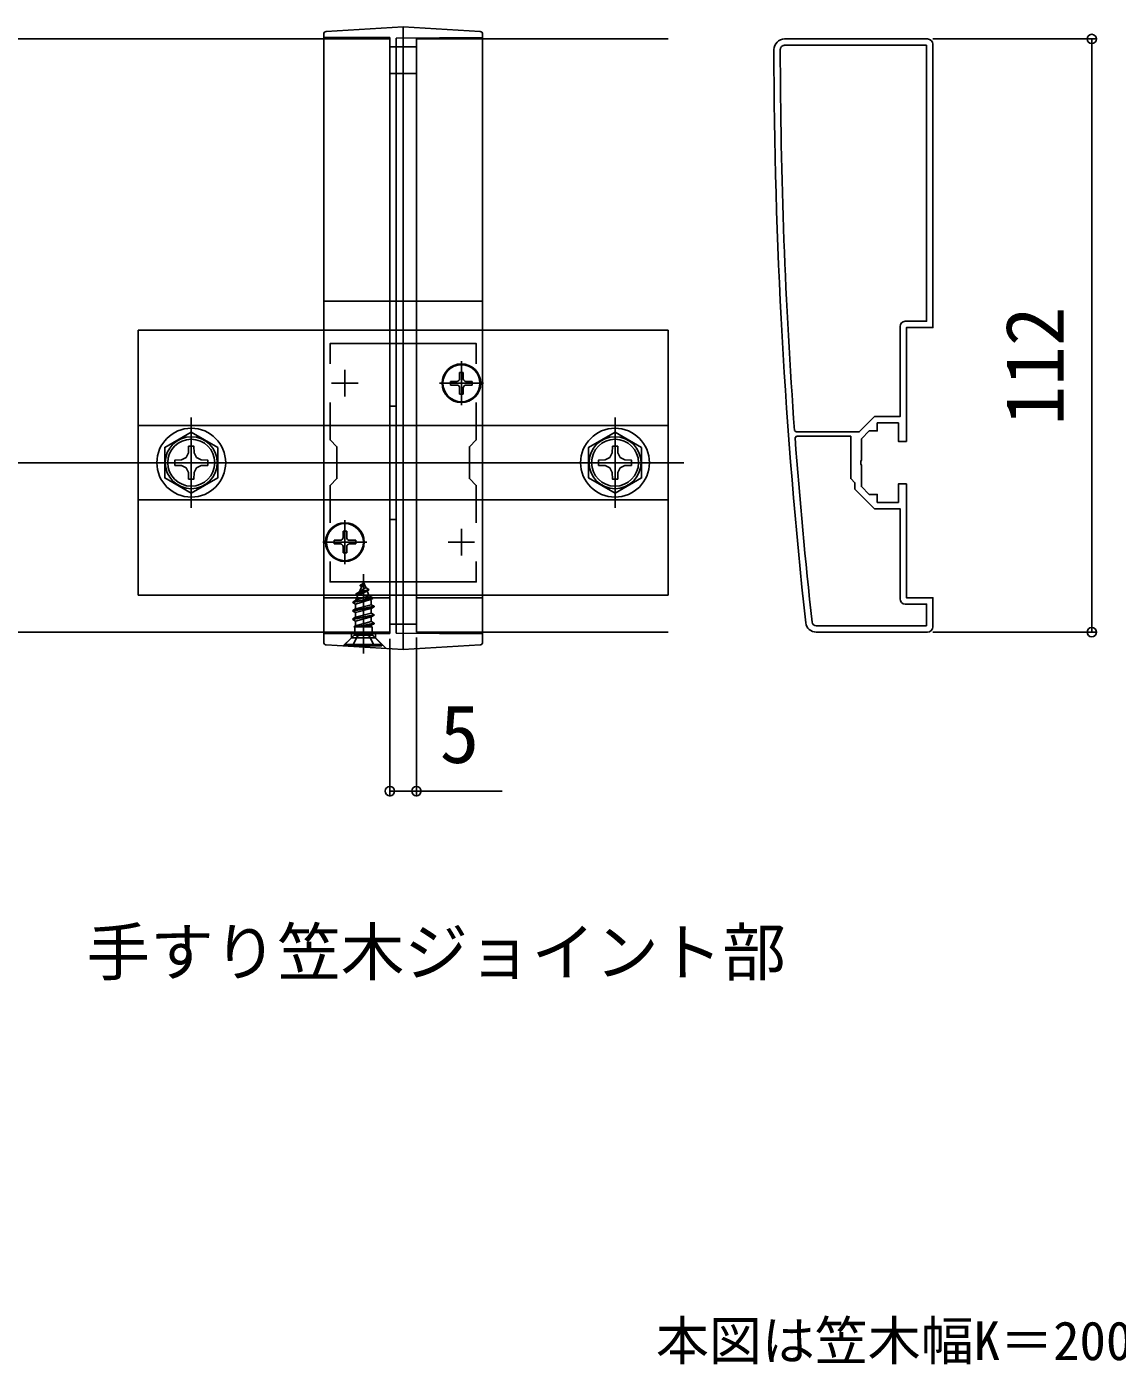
# Model space of a CAD drawing. Units: millimetres, scale not verified. Extents: x -875 to 875, y -1299 to 1291.
# Drawn here: x 397.6 to 603.4, y 314.4 to 567.1 of the extents above; entities that cross this region are included whole.
import ezdxf
from ezdxf.enums import TextEntityAlignment as Align

# ---------------------------------------------------------------- set-up
doc = ezdxf.new("R2010")
doc.units = ezdxf.units.MM
doc.header["$LTSCALE"] = 8
for name, color, linetype in [('0-1_USER1', 3, 'Continuous'), ('0-2_YKK_11', 7, 'Continuous'), ('0-3_YKK_12', 2, 'Continuous'), ('0-4_YKK_13', 4, 'Continuous'), ('0-5_YKK_D', 6, 'Continuous'), ('0-7_YSS_K', 3, 'Continuous')]:
    doc.layers.add(name, color=color, linetype=linetype)
doc.styles.add('ＭＳ ゴシック', font='')
doc.styles.get('ＭＳ ゴシック').set_extended_font_data('MS Gothic')

msp = doc.modelspace()

# ---------------------------------------------------------------- linework, layer by layer
at = {"layer": '0-2_YKK_11'}
for p, q in [((540.604, 564.804), (567.604, 564.804)), ((540.604, 563.604), (567.404, 563.604)), ((457.604, 502.304), (457.604, 497.304)), ((479.604, 502.304), (479.604, 497.304)), ((455.104, 499.804), (460.104, 499.804)), ((477.104, 499.804), (482.104, 499.804)), ((457.604, 472.304), (457.604, 467.304)), ((479.604, 472.304), (479.604, 467.304)), ((455.104, 469.804), (460.104, 469.804)), ((477.104, 469.804), (482.104, 469.804)), ((567.404, 454.004), (546.604, 454.004)), ((567.604, 452.804), (546.604, 452.804))]:
    msp.add_line(p, q, dxfattribs=at)
for points in [[(568.604, 563.804), (568.604, 510.304), (563.604, 510.304), (563.604, 488.804), (562.104, 488.804), (562.104, 492.304), (558.104, 492.304), (558.104, 490.804), (556.604, 490.804), (555.104, 489.304), (555.104, 485.262), (554.984, 485.079), (554.984, 484.529), (555.104, 484.346), (555.104, 480.304), (556.604, 478.804), (558.104, 478.804), (558.104, 477.304), (562.104, 477.304), (562.104, 480.804), (563.604, 480.804), (563.604, 459.304), (568.604, 459.304), (568.604, 453.804)], [(567.404, 563.604), (567.404, 511.504), (563.404, 511.504)], [(562.404, 510.504), (562.404, 493.504), (557.607, 493.504), (554.707, 490.604), (542.789, 490.604), (542.489, 490.882)], [(454.804, 503.437), (454.804, 507.304), (482.404, 507.304), (482.404, 503.437)], [(454.804, 473.437), (454.804, 480.504), (456.104, 481.804), (456.104, 487.804), (454.804, 489.104), (454.804, 496.171)], [(482.404, 496.171), (482.404, 489.104), (481.104, 487.804), (481.104, 481.804), (482.404, 480.504), (482.404, 473.437)], [(542.593, 489.482), (542.892, 489.804), (553.104, 489.804), (553.104, 481.804), (553.904, 481.004), (553.904, 479.807), (557.607, 476.104), (562.404, 476.104), (562.404, 459.104)], [(482.404, 466.171), (482.404, 462.304), (454.804, 462.304), (454.804, 466.171)], [(563.404, 458.104), (567.404, 458.104), (567.404, 454.004)]]:
    msp.add_lwpolyline(points, dxfattribs=at)
msp.add_lwpolyline([(453.604, 509.804), (453.604, 459.804), (483.604, 459.804), (483.604, 509.804)], close=True, dxfattribs=at)
for centre, radius, start, end in [((540.604, 562.804), 2, 90, 180.07338), ((540.604, 562.804), 0.8, 89.99999, 180.07337), ((567.604, 563.804), 1, 0.00001, 89.99999), ((1538.607, 564.082), 1000.004, 180.07337, 186.28629), ((1538.605, 564.082), 998.802, 180.07336, 184.20284), ((563.404, 510.504), 1, 90.00001, 179.99999), ((1538.613, 564.083), 998.809, 184.28341, 186.28629), ((563.404, 459.104), 1, 180.00001, 269.99999), ((546.604, 454.804), 2, 186.28628, 270), ((546.604, 454.804), 0.8, 186.28629, 270.00001), ((567.604, 453.804), 1, 270.00001, 359.99999)]:
    msp.add_arc(centre, radius, start, end, dxfattribs=at)
at = {"layer": '0-3_YKK_12'}
for p, q in [((466.104, 452.804), (466.104, 564.804)), ((471.104, 452.804), (471.104, 564.804)), ((468.604, 449.804), (468.604, 519.804))]:
    msp.add_line(p, q, dxfattribs=at)
for points in [[(-9.396, 564.804), (453.604, 564.804), (466.104, 564.804)], [(471.104, 564.804), (483.604, 564.804), (518.604, 564.804)], [(102.604, 452.804), (453.604, 452.804), (466.104, 452.804)], [(471.104, 452.804), (483.604, 452.804), (518.604, 452.804)]]:
    msp.add_lwpolyline(points, dxfattribs=at)
at = {"layer": '0-4_YKK_13'}
for p, q in [((454.074, 566.215), (468.604, 567.104)), ((468.604, 567.104), (483.135, 566.215)), ((466.104, 565.06), (453.604, 565.104)), ((483.604, 565.104), (467.304, 564.962)), ((468.604, 563.809), (468.604, 452.431)), ((468.604, 563.304), (468.604, 563.746)), ((453.604, 453.378), (453.604, 562.918)), ((466.104, 563.304), (471.104, 563.304)), ((466.104, 454.596), (466.104, 562.757)), ((467.304, 454.695), (467.304, 562.659)), ((471.104, 558.304), (471.104, 563.304)), ((483.604, 562.918), (483.604, 453.378)), ((471.104, 558.304), (466.104, 558.304)), ((468.604, 515.304), (468.604, 558.304)), ((453.604, 515.304), (483.604, 515.304)), ((479.604, 495.654), (479.604, 503.954)), ((479.954, 501.854), (479.254, 501.854)), ((479.254, 501.854), (479.254, 500.654)), ((479.954, 501.854), (479.954, 500.654)), ((483.754, 499.804), (475.454, 499.804)), ((477.554, 500.154), (477.554, 499.454)), ((478.754, 500.154), (477.554, 500.154)), ((478.754, 499.454), (477.554, 499.454)), ((479.254, 498.954), (479.254, 497.754)), ((479.954, 498.954), (479.954, 497.754)), ((481.654, 500.154), (480.454, 500.154)), ((481.654, 499.454), (480.454, 499.454)), ((481.654, 500.154), (481.654, 499.454)), ((467.304, 495.504), (466.104, 495.504)), ((479.954, 497.754), (479.254, 497.754)), ((428.604, 493.304), (428.604, 476.304)), ((508.604, 493.304), (508.604, 476.304)), ((428.081, 486.658), (428.103, 487.904)), ((508.081, 486.658), (508.103, 487.904)), ((437.104, 484.804), (420.104, 484.804)), ((517.104, 484.804), (500.104, 484.804)), ((457.604, 465.654), (457.604, 473.954)), ((467.304, 474.104), (466.104, 474.104)), ((455.554, 470.154), (455.554, 469.454)), ((456.754, 470.154), (455.554, 470.154)), ((457.954, 471.854), (457.254, 471.854)), ((457.254, 471.854), (457.254, 470.654)), ((457.954, 471.854), (457.954, 470.654)), ((459.654, 470.154), (458.454, 470.154)), ((459.654, 470.154), (459.654, 469.454)), ((461.754, 469.804), (453.454, 469.804)), ((456.754, 469.454), (455.554, 469.454)), ((457.254, 468.954), (457.254, 467.754)), ((457.954, 467.754), (457.254, 467.754)), ((457.954, 468.954), (457.954, 467.754)), ((459.654, 469.454), (458.454, 469.454)), ((461.104, 448.754), (461.104, 463.749)), ((459.704, 459.974), (462.154, 460.769)), ((459.704, 460.074), (460.357, 460.451)), ((459.704, 459.974), (460.072, 459.762)), ((460.072, 459.762), (461.803, 460.566)), ((461.104, 462.254), (460.357, 460.451)), ((460.357, 460.451), (461.528, 461.231)), ((460.504, 461.664), (460.972, 461.934)), ((460.504, 461.564), (460.504, 461.664)), ((460.504, 461.564), (460.758, 461.418)), ((461.104, 462.254), (461.528, 461.231)), ((461.528, 461.231), (462.154, 460.869)), ((461.803, 460.566), (462.154, 460.769)), ((461.803, 460.566), (462.174, 459.672)), ((462.154, 460.769), (462.154, 460.869)), ((453.604, 459.304), (466.104, 459.304)), ((459.104, 458.484), (462.854, 459.279)), ((459.104, 458.384), (462.854, 459.179)), ((459.104, 458.484), (459.68, 458.817)), ((459.104, 458.384), (459.104, 458.484)), ((459.104, 458.384), (459.629, 458.081)), ((463.104, 457.689), (459.104, 456.894)), ((459.104, 456.794), (463.104, 457.589)), ((462.47, 458.957), (459.629, 458.081)), ((459.629, 457.197), (459.629, 458.081)), ((459.629, 457.197), (462.579, 457.992)), ((460.072, 459.762), (459.68, 458.817)), ((459.68, 458.817), (462.174, 459.672)), ((462.174, 459.672), (462.854, 459.279)), ((462.47, 458.957), (462.854, 459.179)), ((462.47, 458.957), (462.579, 458.693)), ((462.579, 457.992), (462.579, 458.693)), ((462.579, 457.992), (463.104, 457.689)), ((462.579, 457.286), (463.104, 457.589)), ((462.854, 459.179), (462.854, 459.279)), ((463.104, 457.589), (463.104, 457.689)), ((459.104, 456.894), (459.629, 457.197)), ((459.104, 456.794), (459.104, 456.894)), ((459.104, 456.794), (459.629, 456.491)), ((459.104, 455.304), (463.104, 456.099)), ((463.104, 455.999), (459.104, 455.204)), ((459.104, 455.304), (459.629, 455.607)), ((459.104, 455.204), (459.104, 455.304)), ((459.104, 455.204), (459.629, 454.901)), ((462.579, 457.286), (459.629, 456.491)), ((459.629, 455.607), (459.629, 456.491)), ((459.629, 455.607), (462.579, 456.402)), ((462.579, 455.696), (459.629, 454.901)), ((459.629, 454.017), (459.629, 454.901)), ((462.579, 456.402), (462.579, 457.286)), ((462.579, 456.402), (463.104, 456.099)), ((462.579, 455.696), (463.104, 455.999)), ((462.579, 454.812), (462.579, 455.696)), ((463.104, 455.999), (463.104, 456.099)), ((453.604, 452.504), (466.104, 452.548)), ((458.854, 452.522), (458.854, 451.754)), ((459.325, 453.842), (459.629, 454.017)), ((462.739, 453.842), (459.325, 453.842)), ((459.469, 452.7), (459.469, 453.842)), ((459.629, 454.017), (462.579, 454.812)), ((459.746, 453.842), (463.104, 454.509)), ((463.104, 454.409), (460.249, 453.842)), ((462.249, 452.069), (461.104, 452.678)), ((462.579, 454.106), (461.598, 453.842)), ((462.579, 454.812), (463.104, 454.509)), ((462.579, 454.106), (463.104, 454.409)), ((462.579, 453.842), (462.579, 454.106)), ((462.739, 452.7), (462.739, 453.842)), ((463.104, 454.409), (463.104, 454.509)), ((463.354, 451.754), (463.354, 452.538)), ((471.104, 454.304), (466.104, 454.304)), ((467.304, 452.646), (483.604, 452.504)), ((468.604, 452.494), (468.604, 454.304)), ((458.854, 451.754), (457.296, 450.196)), ((457.604, 450.504), (459.235, 452.135)), ((457.604, 450.254), (457.604, 450.504)), ((457.604, 450.504), (464.604, 450.504)), ((457.604, 450.254), (464.604, 450.254)), ((463.354, 451.754), (458.854, 451.754)), ((462.854, 452.254), (459.354, 452.254)), ((463.154, 450.254), (462.249, 452.069)), ((465.409, 449.7), (463.354, 451.754))]:
    msp.add_line(p, q, dxfattribs=at)
for points in [[(468.604, 563.809), (468.604, 564.154), (468.604, 564.493), (468.604, 564.827), (468.604, 565.15), (468.604, 565.456), (468.604, 565.744), (468.604, 566.014), (468.604, 566.257), (468.604, 566.474), (468.604, 566.662), (468.604, 566.819), (468.604, 566.942), (468.604, 567.032), (468.604, 567.086), (468.604, 567.104)], [(453.604, 562.918), (453.604, 563.256), (453.604, 563.587), (453.604, 563.91), (453.604, 564.218), (453.604, 564.506), (453.604, 564.773), (453.604, 565.012), (453.604, 565.22), (453.604, 565.395), (453.604, 565.534), (453.604, 565.634), (453.604, 565.696), (453.604, 565.716)], [(466.104, 562.757), (466.104, 563.035), (466.104, 563.308), (466.104, 563.574), (466.104, 563.827), (466.104, 564.064), (466.104, 564.284), (466.104, 564.48), (466.104, 564.651), (466.104, 564.796), (466.104, 564.91), (466.104, 564.993), (466.104, 565.043), (466.104, 565.06)], [(467.304, 564.962), (467.304, 564.945), (467.304, 564.895), (467.304, 564.812), (467.304, 564.698), (467.304, 564.555), (467.304, 564.383), (467.304, 564.187), (467.304, 563.969), (467.304, 563.73), (467.304, 563.477), (467.304, 563.212), (467.304, 562.938), (467.304, 562.659)], [(483.604, 565.716), (483.604, 565.696), (483.604, 565.634), (483.604, 565.534), (483.604, 565.395), (483.604, 565.22), (483.604, 565.012), (483.604, 564.773), (483.604, 564.506), (483.604, 564.218), (483.604, 563.91), (483.604, 563.587), (483.604, 563.256), (483.604, 562.918)], [(428.103, 487.904), (429.106, 487.904), (429.127, 486.658)], [(508.103, 487.904), (509.106, 487.904), (509.127, 486.658)], [(426.751, 484.281), (425.504, 484.303), (425.504, 485.306), (426.751, 485.327)], [(426.751, 485.327), (427.619, 485.789), (428.081, 486.658)], [(429.127, 486.658), (429.589, 485.789), (430.458, 485.327)], [(430.458, 485.327), (431.704, 485.306), (431.704, 484.303), (430.458, 484.281)], [(506.751, 484.281), (505.504, 484.303), (505.504, 485.306), (506.751, 485.327)], [(506.751, 485.327), (507.619, 485.789), (508.081, 486.658)], [(509.127, 486.658), (509.589, 485.789), (510.458, 485.327)], [(510.458, 485.327), (511.704, 485.306), (511.704, 484.303), (510.458, 484.281)], [(428.081, 482.951), (427.619, 483.819), (426.751, 484.281)], [(429.127, 482.951), (429.106, 481.704), (428.103, 481.704), (428.081, 482.951)], [(430.458, 484.281), (429.589, 483.819), (429.127, 482.951)], [(508.081, 482.951), (507.619, 483.819), (506.751, 484.281)], [(509.127, 482.951), (509.106, 481.704), (508.103, 481.704), (508.081, 482.951)], [(510.458, 484.281), (509.589, 483.819), (509.127, 482.951)], [(459.704, 459.974), (459.704, 460.074), (462.154, 460.869)], [(471.104, 454.304), (471.104, 459.304), (483.604, 459.304)], [(453.604, 450.892), (453.604, 450.905), (453.604, 450.944), (453.604, 451.01), (453.604, 451.101), (453.604, 451.216), (453.604, 451.354), (453.604, 451.515), (453.604, 451.696), (453.604, 451.895), (453.604, 452.112), (453.604, 452.345), (453.604, 452.589), (453.604, 452.843), (453.604, 453.107), (453.604, 453.378)], [(459.054, 450.254), (459.959, 452.069), (461.104, 452.678)], [(466.104, 452.548), (466.104, 452.562), (466.104, 452.605), (466.104, 452.677), (466.104, 452.776), (466.104, 452.901), (466.104, 453.051), (466.104, 453.223), (466.104, 453.415), (466.104, 453.626), (466.104, 453.853), (466.104, 454.09), (466.104, 454.339), (466.104, 454.596)], [(467.304, 454.695), (467.304, 454.439), (467.304, 454.191), (467.304, 453.953), (467.304, 453.726), (467.304, 453.516), (467.304, 453.323), (467.304, 453.15), (467.304, 453.001), (467.304, 452.876), (467.304, 452.776), (467.304, 452.705), (467.304, 452.661), (467.304, 452.646)], [(468.604, 449.504), (468.604, 449.52), (468.604, 449.566), (468.604, 449.643), (468.604, 449.75), (468.604, 449.885), (468.604, 450.048), (468.604, 450.238), (468.604, 450.451), (468.604, 450.686), (468.604, 450.941), (468.604, 451.215), (468.604, 451.502), (468.604, 451.802), (468.604, 452.112), (468.604, 452.431)], [(483.604, 453.378), (483.604, 453.107), (483.604, 452.843), (483.604, 452.589), (483.604, 452.345), (483.604, 452.112), (483.604, 451.895), (483.604, 451.696), (483.604, 451.515), (483.604, 451.354), (483.604, 451.216), (483.604, 451.101), (483.604, 451.01), (483.604, 450.944), (483.604, 450.905), (483.604, 450.892)], [(483.135, 450.393), (468.604, 449.504), (454.074, 450.393)], [(464.604, 450.254), (464.604, 450.504), (462.974, 452.135)]]:
    msp.add_lwpolyline(points, dxfattribs=at)
for points in [[(518.604, 509.804), (518.604, 459.804), (418.604, 459.804), (418.604, 509.804)], [(418.604, 477.804), (518.604, 477.804), (518.604, 491.804), (418.604, 491.804)], [(433.604, 487.691), (428.604, 490.578), (423.604, 487.691), (423.604, 481.917), (428.604, 479.031), (433.604, 481.917)], [(513.604, 487.691), (508.604, 490.578), (503.604, 487.691), (503.604, 481.917), (508.604, 479.031), (513.604, 481.917)]]:
    msp.add_lwpolyline(points, close=True, dxfattribs=at)
for centre, radius in [((479.604, 499.804), 3.65), ((479.604, 499.804), 3.5), ((428.604, 484.804), 6.5), ((508.604, 484.804), 6.5), ((428.604, 484.804), 4.907), ((428.604, 484.804), 4.432), ((508.604, 484.804), 4.907), ((508.604, 484.804), 4.432), ((457.604, 469.804), 3.65), ((457.604, 469.804), 3.5)]:
    msp.add_circle(centre, radius, dxfattribs=at)
for centre, radius, start, end in [((454.104, 565.716), 0.5, 93.5, 180), ((483.104, 565.716), 0.5, 0, 86.5), ((478.754, 500.654), 0.5, 270, 0), ((480.454, 500.654), 0.5, 180, 270), ((478.754, 498.954), 0.5, 0, 90), ((480.454, 498.954), 0.5, 90, 180), ((456.754, 470.654), 0.5, 270, 0), ((458.454, 470.654), 0.5, 180, 270), ((456.754, 468.954), 0.5, 0, 90), ((458.454, 468.954), 0.5, 90, 180), ((458.669, 452.7), 0.8, 315, 0), ((463.539, 452.7), 0.8, 180, 225), ((454.104, 450.892), 0.5, 180, 266.5), ((483.104, 450.892), 0.5, 273.5, 0)]:
    msp.add_arc(centre, radius, start, end, dxfattribs=at)
at = {"layer": '0-5_YKK_D'}
for p, q in [((568.604, 564.804), (599.604, 564.804)), ((598.604, 564.804), (598.604, 452.804)), ((568.604, 452.804), (599.604, 452.804)), ((466.104, 451.548), (466.104, 421.804)), ((471.104, 451.804), (471.104, 421.804))]:
    msp.add_line(p, q, dxfattribs=at)
msp.add_lwpolyline([(466.104, 422.804), (471.104, 422.804), (487.297, 422.804)], dxfattribs=at)
for centre in [(598.604, 564.804), (598.604, 452.804), (466.104, 422.804), (471.104, 422.804)]:
    msp.add_circle(centre, 0.875, dxfattribs=at)
at = {"layer": '0-7_YSS_K'}
msp.add_line((68.604, 484.804), (521.604, 484.804), dxfattribs=at)

# ---------------------------------------------------------------- texts
at = {"layer": '0-1_USER1', "style": 'ＭＳ ゴシック'}
for s, height, p in [('手すり笠木ジョイント部', 8.798, (408.841, 385.368)), ('本図は笠木幅K＝200（躯体厚＝165）、見付60㎜を示す。', 7.331, (516.318, 313.164))]:
    msp.add_text(s, height=height, dxfattribs=at).set_placement(p, align=Align.BOTTOM_LEFT)
at = {"layer": '0-5_YKK_D', "style": 'ＭＳ ゴシック'}
msp.add_text('112', height=11, rotation=90, dxfattribs=at).set_placement((596.604, 491.844), align=Align.BOTTOM_LEFT)
msp.add_text('5', height=11, dxfattribs=at).set_placement((475.496, 424.804), align=Align.BOTTOM_LEFT)

doc.saveas('drawing.dxf')
